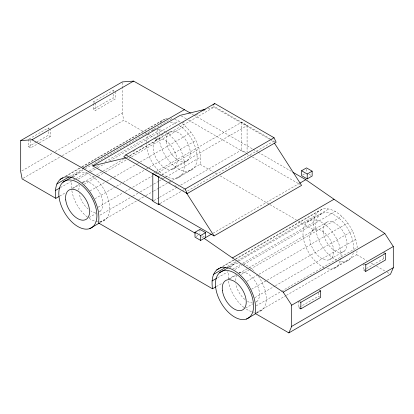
<?xml version="1.0" encoding="UTF-8"?>
<svg xmlns="http://www.w3.org/2000/svg" width="414" height="414" viewBox="0 0 414 414"><rect width="100%" height="100%" fill="white"/><g stroke="black" fill="none" stroke-linecap="round" stroke-linejoin="round"><path stroke-width="0.31" stroke-dasharray="2.07 1.55" d="M169.378 182.015L200.086 164.286C202.223 148.89 194.249 133.034 182.248 123.646M286.4 295.348L356.749 254.729L357.003 251.117M157.185 135.466L156.953 131.864L157.48 129.489M248.793 267.832L314.117 230.117L313.615 222.308L315.059 215.787L318.314 211.135L323.096 208.759C333.441 207.642 341.829 215.471 347.77 223.006C352.821 230.298 356.402 238.619 357.251 247.505L282.436 290.7M160.202 122.756L161.651 120.686L166.433 118.311L167.613 118.337M29.011 139.052L48.221 127.962L49.282 128.573M115.263 91.701L115.263 99.034L95.505 110.44L93.383 109.218L93.383 101.885L113.146 90.48L114.202 91.09M28.462 139.368L28.462 146.701L36.147 142.266M36.696 141.95L48.221 135.295L50.337 136.517L50.337 129.184M93.383 109.218L113.146 97.813L115.263 99.034M28.462 146.701L30.579 147.922L38.812 143.172M39.361 142.856L50.337 136.517M21.818 170.91L53.085 152.859M55.316 151.571L122.316 112.887L122.316 88.373M23.231 178.243L61.753 156M62.312 155.68L123.729 120.22L144.186 132.019M65.06 176.452L81.253 167.106M81.812 166.78L161.651 120.686M65.935 176.338L81.568 167.308M82.127 166.987L166.433 118.311M69.619 176.597L82.464 169.181M71.813 176.457L84.658 169.041M85.217 168.721L172.317 118.43L171.137 118.409M72.352 176.819L78.681 173.161M152.678 130.441L154.888 129.168M60.361 187.63L71.529 181.182M73.759 179.893L75.436 178.926M75.995 178.605L88.839 171.189M89.393 170.868L94.418 167.965M96.653 166.676L99.443 165.067M105.027 161.843L156.953 131.864M78.272 179.06L89.998 172.286M90.557 171.965L97.254 168.1M97.813 167.773L104.514 163.908M109.539 161.005L178.77 121.033L180.261 122.156M133.236 151.4L135.471 150.106M140.506 147.203L142.742 145.909M147.777 143.001L148.895 142.359M161.196 135.254L163.432 133.965M182.45 122.984L184.126 122.016M195.869 115.237L197.545 114.269M203.139 111.04L204.816 110.072M72.067 188.432L79.255 184.282M82.262 182.548L83.364 181.912M155.705 140.144L170.868 131.388M59.745 196.081L65.888 192.536M73.149 188.344L79.291 184.799M83.198 182.543L94.366 176.095M96.597 174.806L102.739 171.261M103.298 170.941L123.398 159.333M126.746 157.398L128.982 156.109M129.541 155.788L157.46 139.668L157.341 137.867M126.555 157.703L127.667 157.056M129.898 155.773L214.059 107.179L269.421 139.145M84.171 184.235L97.569 176.499M98.128 176.173L104.83 172.307M105.389 171.986L126.601 159.737M128.837 158.443L131.072 157.154M131.631 156.834L185.229 125.887M90.05 190.906L106.243 181.555M106.802 181.234L113.503 177.368M114.062 177.042L136.951 163.825M137.51 163.504L139.746 162.216M140.299 161.895L191.113 132.558M94.832 198.798L114.378 187.516M116.608 186.228L121.074 183.65M123.31 182.362L145.64 169.466M146.199 169.145L148.435 167.856M148.993 167.53L195.894 140.455M153.92 172.866L155.592 171.898M156.15 171.577L241.44 122.337L247.08 125.597L247.08 152.01M98.092 207.217L123.217 192.712M125.447 191.418L130.472 188.52M132.708 187.231L152.248 175.945M155.597 174.015L157.832 172.726M158.391 172.4L199.15 148.869M159.007 176.447L161.237 175.158M161.791 174.837L247.08 125.597M88.927 217.635L96.353 213.345M99.117 211.751L100.224 211.109M172.56 169.347A16.964 9.796 60 0 0 169.466 143.834A16.964 9.796 60 0 0 153.221 149.413A16.964 9.796 60 0 0 172.56 169.347L187.728 160.591M100.09 215.078L132.475 196.381M133.034 196.06L138.059 193.162M140.289 191.868L153.133 184.458M153.692 184.132L158.717 181.234M159.276 180.908L162.624 178.977M163.183 178.651L165.414 177.363M165.973 177.042L200.593 157.056M100.147 221.987L138.11 200.065M138.669 199.745L145.371 195.874M145.93 195.553L153.185 191.361M153.744 191.04L158.769 188.137M159.328 187.816L167.147 183.304M100.235 222.556L105.461 219.539M177.244 178.098L192.965 169.021M153.92 200.573L158.935 197.675M159.493 197.354L178.444 186.409M180.675 185.12L241.44 150.044L246.568 153.004M160.12 203.507L182.419 190.637M182.978 190.311L184.09 189.669M187.501 190.957L273.333 141.407L274.032 142.488M196.101 236.513L198.296 235.245M302.66 174.993L304.854 173.725M213.112 233.211L299.094 183.573M222.277 266.58L235.121 259.164M235.68 258.843L318.314 211.135M223.151 266.461L234.878 259.692M235.437 259.371L323.096 208.759M227.4 266.399L236.891 260.918M237.45 260.597L315.059 215.787M228.476 266.901L236.29 262.388M238.526 261.099L328.975 208.879M229.014 267.263L235.343 263.609M307.131 222.163L322.848 213.091M217.583 277.753L228.192 271.631M232.658 269.053L240.472 264.541M242.707 263.247L313.615 222.308M234.935 269.504L241.631 265.638M243.867 264.349L335.433 211.482M228.419 279.062L235.918 274.73M238.919 272.997L240.027 272.36M312.363 230.593L327.531 221.837M216.408 286.529L221.992 283.305M229.811 278.793L235.949 275.248M239.302 273.312L248.234 268.158M241.388 274.358L249.766 269.524M250.325 269.204L341.892 216.336M246.713 281.354L258.439 274.585M258.998 274.259L347.77 223.006M251.495 289.246L266.569 280.542M267.128 280.221L352.552 230.903M254.75 297.666L274.849 286.058M275.408 285.738L355.812 239.318M245.59 308.083L252.773 303.933M255.78 302.199L256.887 301.558M329.223 259.795A16.964 9.796 60 0 0 326.128 234.283A16.964 9.796 60 0 0 309.879 239.861A16.964 9.796 60 0 0 329.223 259.795L344.391 251.039M256.194 305.848L281.877 291.021M256.25 312.756L285.841 295.668M256.597 313.175L262.119 309.988M333.907 268.541L349.623 259.469M298.737 301.113L298.737 307.633L318.495 296.227L319.556 296.838M363.663 263.63L363.663 270.151L365.857 268.883M366.406 268.567L383.421 258.745L384.477 259.355M207.787 108.691L214.059 107.179M174.661 119.377L178.77 121.033M212.646 105.549L270.026 138.68M270.585 139L275.041 141.578M269.98 139.466L273.333 141.407M309.067 174.258L311.121 175.443M191.687 113.824L193.369 114.792M193.928 115.118L252.659 149.024M253.218 149.345L257.694 151.928M258.253 152.254L291.254 171.308M181.301 115.977L186.336 118.88M188.572 120.174L245.626 153.113M246.185 153.434L299.881 184.437M93.383 101.885L94.444 102.496M144.74 132.335L146.954 133.613M147.503 133.929L154.137 137.758M154.691 138.074L157.46 139.668M200.086 164.286L212.946 171.707M215.182 172.995L217.976 174.61M220.212 175.903L269.4 204.299M269.959 204.625L296.233 219.793M298.468 221.081L314.117 230.117M363.663 270.151L364.718 270.761M161.222 177.72L162.904 178.688M168.493 181.917L170.728 183.205M174.646 185.467L177.999 187.402M202.508 235.778L204.563 236.963M201.38 236.756L203.616 238.05M298.737 307.633L299.798 308.244M356.749 254.729L366.7 260.484M371.125 263.04L374.442 264.955M376.652 266.233L384.948 271.03M387.157 272.308L389.926 273.908M122.316 112.887L123.729 120.22M383.421 252.224L383.421 253.409M383.421 256.369L383.421 258.745M318.495 292.672L318.495 296.227M306.5 169.109L306.5 172.167M241.44 122.337L241.44 150.044M199.941 229.408L199.941 233.687M122.316 82.567L122.316 87.727M113.146 90.48L113.146 91.701M113.146 94.144L113.146 97.813M95.505 103.107L95.505 110.44M48.221 127.962L48.221 129.184M48.221 131.626L48.221 135.295M30.579 140.589L30.579 147.922M324.162 267.579A26.946 15.556 60 0 1 304.29 226.204A26.946 15.556 60 0 1 336.468 238.469A26.946 15.556 60 0 1 326.268 268.381M353.302 252.768A26.946 15.556 60 0 1 338.968 261.048M336.861 260.246A26.946 15.556 60 0 1 315.691 226.981A26.946 15.556 60 0 1 335.438 215.575A26.946 15.556 60 0 1 353.659 250.542M252.711 302.991A16.964 9.796 60 0 1 247.505 301.361M244.834 299.472A16.964 9.796 60 0 1 235.809 283.838M235.509 280.578A16.964 9.796 60 0 1 236.699 275.258M239.023 272.816A16.964 9.796 60 0 1 256.225 283.026A16.964 9.796 60 0 1 255.5 302.453M258.424 276.34A26.946 15.556 60 0 1 256.126 312.259M254.377 312.192A26.946 15.556 60 0 1 252.643 311.892M251.464 311.566A26.946 15.556 60 0 1 244.379 307.783M243.913 307.426A26.946 15.556 60 0 1 228.321 279.491M228.264 278.912A26.946 15.556 60 0 1 228.647 272.05M230.375 267.667A26.946 15.556 60 0 1 238.324 263.076M242.982 263.775A26.946 15.556 60 0 1 255.06 272.143M166.309 132.609A26.946 15.556 60 0 1 184.406 165.76A26.946 15.556 60 0 1 165.051 175.852A26.946 15.556 60 0 1 146.313 143.037M146.339 141.821A26.946 15.556 60 0 1 148.196 134.581M152.409 130.426A26.946 15.556 60 0 1 153.485 129.975M157.097 129.442A26.946 15.556 60 0 1 165.367 132.035M179.014 125.276A26.946 15.556 60 0 1 197.116 158.065A26.946 15.556 60 0 1 178.382 168.881A26.946 15.556 60 0 1 159.038 136.806M159.043 134.488A26.946 15.556 60 0 1 160.901 127.243M170.351 122.13A26.946 15.556 60 0 1 177.001 124.122M95.437 212.506A16.964 9.796 60 0 1 90.847 210.912M88.177 209.023A16.964 9.796 60 0 1 79.146 193.39M78.846 190.135A16.964 9.796 60 0 1 79.762 185.358M82.36 182.367A16.964 9.796 60 0 1 99.329 192.163A16.964 9.796 60 0 1 99.329 211.751M73.397 177.766A26.946 15.556 60 0 1 103.785 189.012A26.946 15.556 60 0 1 99.463 221.816M97.714 221.744A26.946 15.556 60 0 1 87.721 217.334M87.25 216.977A26.946 15.556 60 0 1 71.658 189.043M71.601 188.468A26.946 15.556 60 0 1 71.984 181.601M323.148 232.202A16.964 9.796 60 0 0 342.492 252.136A16.964 9.796 60 0 0 339.392 226.624A16.964 9.796 60 0 0 323.148 232.202M166.485 141.754A16.964 9.796 60 0 0 185.829 161.688A16.964 9.796 60 0 0 182.734 136.175A16.964 9.796 60 0 0 166.485 141.754"/><path stroke-width="0.62" d="M59.192 196.407L55.838 198.337C54.741 191.092 55.243 181.27 62.825 177.741M215.849 286.85L212.501 288.786C211.492 281.743 211.782 272.246 218.928 268.51M216.698 269.804L221.48 267.428C231.819 266.311 240.213 274.14 246.154 281.675C252.468 290.871 256.996 302.085 255.133 313.398L288.858 332.892L291.684 326.377L291.684 305.19L283.212 292.149L232.404 257.927L204.18 238.371M292.931 172.276L305.796 179.702L334.02 199.258L384.834 233.48L393.3 246.521L393.3 267.708L390.48 274.223L288.858 332.892M125.846 154.852L123.729 156.885L187.242 193.555L276.159 142.219L274.042 137.738L214.762 103.516L125.846 154.852L185.125 189.074L187.242 193.555M213.495 104.737L214.762 103.516M55.838 198.337L22.113 178.889L20.7 171.556L20.7 140.589L122.316 81.92L133.608 81.108L190.569 113.177M20.7 140.589L31.992 139.777L133.608 81.108M31.992 139.777L82.8 168.296L184.416 109.627M56.775 184.007L69.06 176.918M62.964 182.238L72.057 176.99M153.087 200.728L92.679 165.848L180.183 115.33L205.277 109.296M55.336 190.533L59.802 187.951M89.74 228.616A26.946 15.556 60 0 0 84.823 188.096A26.946 15.556 60 0 0 59.021 196.955A26.946 15.556 60 0 0 89.74 228.616L99.681 222.877M152.802 173.507L152.802 201.214L158.448 204.475L159.566 203.828M185.125 189.074L274.042 137.738M211.435 234.179L200.65 240.41L195.004 237.15L195.004 232.259L199.941 229.408L205.587 232.668L205.587 237.558M301.563 170.739L306.5 167.887L312.146 171.148L312.146 176.038L307.209 178.889L301.563 175.629L301.563 170.739L307.209 173.999L312.146 171.148M195.004 232.259L200.65 235.519L205.587 232.668M299.653 183.247L305.796 179.702M158.681 203.957L214.059 235.928L301.563 185.405L274.378 143.032M232.404 257.927L334.02 199.258M220.046 267.868L221.164 267.221M213.438 274.456L225.723 267.366M219.627 272.686L228.166 267.754M211.999 280.977L216.465 278.399M283.212 292.149L384.834 233.48M246.402 319.065A26.946 15.556 60 0 0 241.481 278.544A26.946 15.556 60 0 0 215.678 287.404A26.946 15.556 60 0 0 246.402 319.065L256.043 313.496M291.684 305.19L393.3 246.521M299.798 301.723L300.854 302.339L320.617 290.928L320.617 297.449L300.854 308.854L299.798 308.244M364.718 264.241L365.779 264.851L385.537 253.446L385.537 259.966L365.779 271.372L364.718 270.761M291.684 326.377L393.3 267.708M60.035 179.355L64.817 176.98C75.162 175.862 83.55 183.692 89.491 191.227C95.81 200.423 100.338 211.637 98.47 222.949L212.501 288.786M92.679 165.848L125.923 157.853M384.477 252.835L385.537 253.446M153.315 173.808L158.448 176.768L158.448 204.475M319.556 290.317L320.617 290.928M82.8 168.296L195.227 233.206M186.176 192.469L214.059 235.928M365.779 264.851L365.779 271.372M307.209 173.999L307.209 178.889M300.854 302.339L300.854 308.854M200.65 235.519L200.65 240.41M222.375 290.38A16.964 9.796 60 0 0 241.719 310.314A16.964 9.796 60 0 0 238.624 284.801A16.964 9.796 60 0 0 222.375 290.38M65.717 199.936A16.964 9.796 60 0 0 85.056 219.865A16.964 9.796 60 0 0 81.962 194.352A16.964 9.796 60 0 0 65.717 199.936"/></g></svg>
